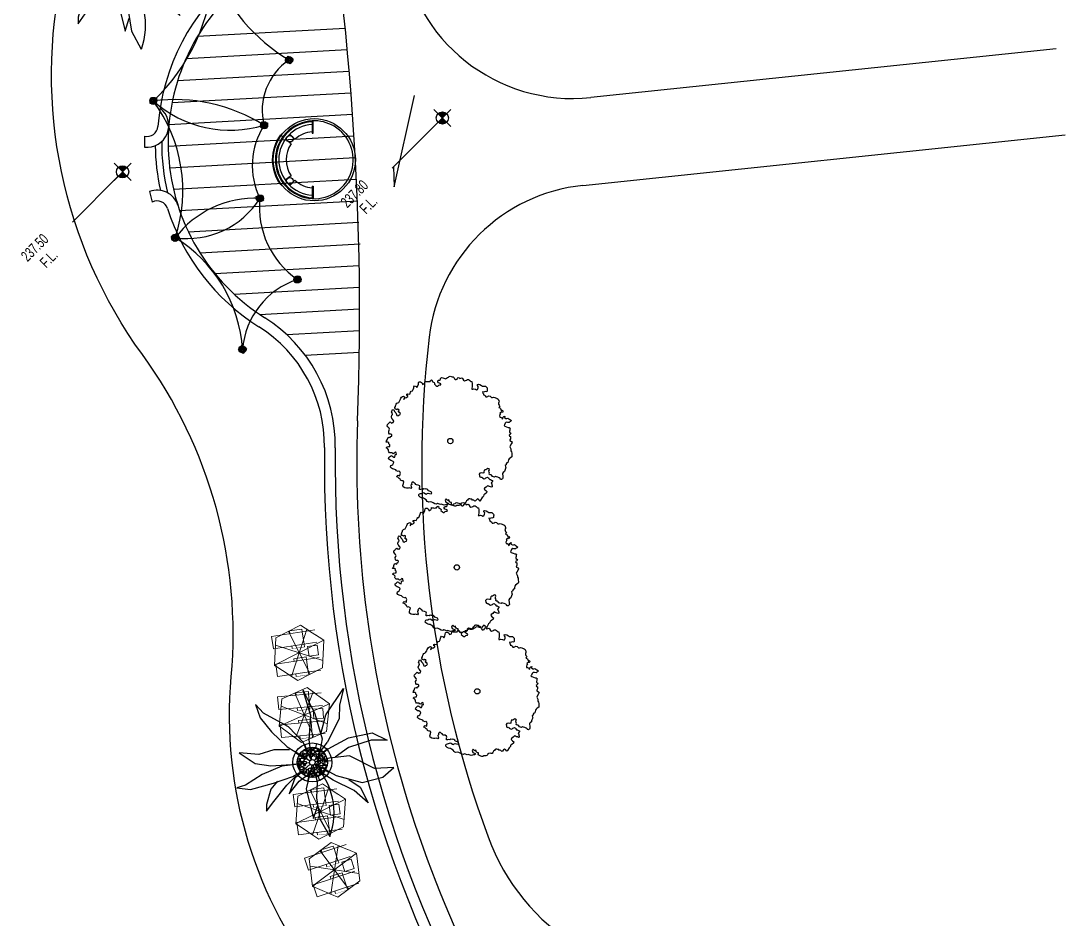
# Model space of a CAD drawing. Extents: x 309418 to 1212698, y 3438380 to 6877191.
# Drawn here: x 606576.76 to 606625.04, y 3438857.35 to 3438898.88 of the extents above; entities that cross this region are included whole.
import ezdxf
from ezdxf.enums import TextEntityAlignment as Align

# ---------------------------------------------------------------- set-up
doc = ezdxf.new("R2010")
doc.units = 0
doc.header["$MEASUREMENT"] = 0
doc.set_wipeout_variables(frame=1)
for name, color, linetype in [('AR-arch.restaurant', 10, 'Continuous'), ('DRAFT LINES', 32, 'Continuous'), ('DRAFT-LINES', 10, 'Continuous'), ('LA-FURN-TENTS', 40, 'Continuous'), ('LA-GNRL-NOTES-Text-03', 240, 'Continuous'), ('LA-HARD-PAVE-HATCH-MARBLE-TYPE (PV - MT-BG-01-AN - RA- ∅ - 01)', 227, 'Continuous'), ('LA-HARD-PAVE-HATCH-WOOD-TYPE( PV - WO-DW-01-∅ - ∅-∅ - 04)', 17, 'Continuous'), ('LA-HARD-PAVE-LINE-01', 30, 'Continuous'), ('LA-PLNT-PALMS', 251, 'Continuous'), ('LA-PLNT-TREE-TRUNK', 52, 'Continuous'), ('LA-RC WALL', 5, 'Continuous'), ('LA-STAIRS', 10, 'Continuous'), ('ph2-hardscape-xref$0$L-tent-col', 40, 'Continuous'), ('ph2-hardscape-xref$0$l-tent-footing', 30, 'Continuous'), ('Tree-Delonix regia', 71, 'Continuous'), ('working', 7, 'Continuous')]:
    doc.layers.add(name, color=color, linetype=linetype)
doc.layers.add('HW-LA-SF-LOUNGE CHAIRS', color=215, linetype='Continuous', lineweight=0)
doc.layers.add('L-CON-SF-CABANA', color=215, linetype='Continuous', lineweight=0)
doc.layers.add('LA-GRAD-Spot Levels', color=7, linetype='Continuous', true_color=0xa50029)
doc.styles.add('TXT- (3)', font='gh-general font.shx', dxfattribs={"width": 0.7})

# ---------------------------------------------------------------- blocks, each defined once
blk = doc.blocks.new('Lounge 1')
at = {"lineweight": 13, "extrusion": (0, 0, -1)}
blk.add_line((0.411, 1.439), (0.411, 0.859), dxfattribs=at)
blk.add_wipeout([(0.29, 0.859), (0.29, 0), (-0.29, 0), (-0.29, 0.859), (-0.411, 0.859), (-0.411, 1.439), (-0.29, 1.439), (-0.29, 2.03), (0.29, 2.03), (0.29, 1.439), (0.411, 1.439), (0.411, 0.859)])
at = {"extrusion": (0, 0, -1)}
for p, q in [((-0.29, 2.03), (-0.29, 0)), ((0.29, 2.03), (0.29, 0)), ((0.29, 0), (-0.29, 0))]:
    blk.add_line(p, q, dxfattribs=at)
at = {"lineweight": 13, "extrusion": (0, 0, -1)}
for p, q in [((-0.29, 1.439), (-0.411, 1.439)), ((-0.411, 1.439), (-0.411, 0.859)), ((0.411, 1.439), (0.29, 1.439)), ((-0.29, 0.859), (-0.411, 0.859)), ((0.411, 0.859), (0.29, 0.859))]:
    blk.add_line(p, q, dxfattribs=at)
blk.add_lwpolyline([(0.29, 1.439), (-0.29, 1.439)])
blk = doc.blocks.new('umbrella')
blk.add_lwpolyline([(-0.328, 1.236), (-1.23, 0.331), (-0.897, -0.902), (0.338, -1.231), (1.239, -0.326), (0.907, 0.907)], close=True)
for points in [[(0.329, -1.229), (-0.331, 1.235)], [(1.074, 0.287), (-1.064, -0.282)]]:
    blk.add_lwpolyline(points)
at = {"layer": 'L-CON-SF-CABANA', "extrusion": (0, 0, -1)}
for p, q in [((0.575, 0.995), (-0.571, -0.989)), ((-0.987, 0.575), (0.996, -0.57))]:
    blk.add_line(p, q, dxfattribs=at)
blk = doc.blocks.new('LA-SIDE TABLE-0')
at = {"layer": 'HW-LA-SF-LOUNGE CHAIRS'}
blk.add_lwpolyline([(-0.161, 0.157), (0.161, -0.157), (-0.153, -0.479), (-0.475, -0.166)], close=True, dxfattribs=at)
blk = doc.blocks.new('*U481')
at = {"layer": 'HW-LA-SF-LOUNGE CHAIRS', "rotation": 181.4283820867626}
for p in [(-0.681, 1.139), (0.619, 1.171)]:
    blk.add_blockref('Lounge 1', p, dxfattribs=at)
at = {"rotation": 225.6386539259009}
blk.add_blockref('LA-SIDE TABLE-0', (0.02, -0.874), dxfattribs=at)
at = {"layer": 'HW-LA-SF-LOUNGE CHAIRS', "rotation": 184.9373753645818}
blk.add_blockref('umbrella', (-0.002, 0.006), dxfattribs=at)
blk = doc.blocks.new('*U482')
at = {"layer": 'HW-LA-SF-LOUNGE CHAIRS', "rotation": 178.1519391567248}
for p in [(-0.614, 1.176), (0.685, 1.134)]:
    blk.add_blockref('Lounge 1', p, dxfattribs=at)
at = {"rotation": 222.3622109958631}
blk.add_blockref('LA-SIDE TABLE-0', (-0.03, -0.874), dxfattribs=at)
at = {"layer": 'HW-LA-SF-LOUNGE CHAIRS', "rotation": 181.660932434544}
blk.add_blockref('umbrella', (-0.002, 0.006), dxfattribs=at)
blk = doc.blocks.new('*U483')
at = {"layer": 'HW-LA-SF-LOUNGE CHAIRS', "rotation": 180.4685630126772}
for p in [(-0.661, 1.15), (0.639, 1.161)]:
    blk.add_blockref('Lounge 1', p, dxfattribs=at)
at = {"rotation": 224.6788348518155}
blk.add_blockref('LA-SIDE TABLE-0', (0.005, -0.875), dxfattribs=at)
at = {"layer": 'HW-LA-SF-LOUNGE CHAIRS', "rotation": 183.9775562904964}
blk.add_blockref('umbrella', (-0.002, 0.006), dxfattribs=at)
blk = doc.blocks.new('*U484')
at = {"layer": 'HW-LA-SF-LOUNGE CHAIRS', "rotation": 191.0912688304331}
blk.add_blockref('Lounge 1', (-0.862, 1.008), dxfattribs=at)
blk.add_blockref('Lounge 1', (0.414, 1.259), dxfattribs=at)
at = {"rotation": 235.3015406695713}
blk.add_blockref('LA-SIDE TABLE-0', (0.166, -0.859), dxfattribs=at)
at = {"layer": 'HW-LA-SF-LOUNGE CHAIRS', "rotation": 194.6002621082522}
blk.add_blockref('umbrella', (-0.003, 0.006), dxfattribs=at)
blk = doc.blocks.new('GH-B-LA-PL-PALM')
for p, q in [((-1.517, 2.964), (-2.174, 3.082)), ((-2.174, 3.082), (-1.583, 2.408)), ((-0.725, 2.373), (-1.517, 2.964)), ((-2.808, 1.298), (-2.97, 2.047)), ((-2.97, 2.047), (-2.513, 1.474)), ((-1.583, 2.408), (-1.319, 1.141)), ((-0.226, 1.232), (-0.725, 2.373)), ((-2.513, 1.474), (-1.587, 0.875)), ((-1.933, 0.598), (-2.808, 1.298)), ((-1.319, 1.141), (-0.653, 0.504)), ((-0.022, 0.123), (-0.226, 1.232)), ((-0.955, 0.175), (-1.933, 0.598)), ((-1.587, 0.875), (-0.851, 0.675)), ((-0.653, 0.504), (-0.099, 0.076)), ((-0.955, 0.175), (-0.123, 0.023)), ((-0.585, -0.034), (-1.172, -0.045)), ((0.206, -1.184), (0.662, -1.757)), ((0.662, -1.757), (1.267, -2.163)), ((1.267, -2.163), (1.777, -2.915))]:
    blk.add_line(p, q)
for points in [[(-0.451, 1.808), (-0.499, 2.44), (-0.17, 3.188), (-0.209, 2.316), (0.031, 1.265), (0.106, 0.609)], [(0.075, 0.1), (0.543, 0.728), (1.155, 1.179), (1.809, 1.901), (2.162, 2.778)], [(0.112, 0.054), (1.131, 0.546), (1.977, 1.672), (1.392, 1.44)], [(-0.085, -0.091), (-0.721, -0.772), (-1.64, -1.411), (-2.332, -2.431), (-1.827, -1.319), (-1.132, -0.325), (-0.476, 0.023), (-0.125, 0.006)], [(0.484, -0.064), (1.072, -0.167), (1.803, 0.069), (1.06, 0.076), (0.462, 0.223)], [(-1.27, -0.522), (-2.104, -0.891), (-3.563, -1.025), (-2.852, -0.688), (-2.355, -0.309), (-1.172, -0.045)], [(-0.056, -0.112), (-0.459, -0.92), (-0.598, -1.887), (-0.356, -3.184), (-0.437, -3.729), (-0.092, -3.173), (0.082, -2.348), (0.165, -1.363), (0.015, -0.124)], [(0.089, -0.087), (1.018, -0.999), (1.885, -1.46), (2.766, -1.745), (3.106, -1.976), (2.762, -1.439), (1.868, -0.796), (1.076, -0.298), (0.553, -0.094), (0.123, -0.021)], [(1.682, -0.703), (2.163, -0.713), (2.841, -0.428), (3.079, -0.234), (2.524, -0.261), (1.55, -0.256), (0.968, -0.194)], [(1.777, -2.915), (1.7, -2.02), (1.329, -1.394), (0.682, -0.702)]]:
    blk.add_lwpolyline(points)
blk.add_arc((3.175, -0.24), 3.184, 108.5551, 173.4273)
at = {"layer": 'LA-PLNT-TREE-TRUNK'}
blk.add_circle((0, 0), 0.131, dxfattribs=at)
blk = doc.blocks.new('Delonix regia')
at = {"linetype": 'Continuous'}
blk.add_lwpolyline([(2.746, -0.535), (2.736, -0.575), (2.722, -0.616), (2.664, -0.605), (2.668, -0.648), (2.68, -0.697), (2.659, -0.734), (2.623, -0.79), (2.679, -0.804), (2.666, -0.866), (2.599, -0.87), (2.571, -0.833), (2.505, -0.801), (2.5, -0.85), (2.456, -0.861), (2.399, -0.882), (2.358, -0.933), (2.388, -0.966), (2.392, -1.03), (2.362, -1.086), (2.408, -1.09), (2.458, -1.056), (2.512, -1.06), (2.55, -1.08), (2.55, -1.08), (2.55, -1.08), (2.486, -1.111), (2.507, -1.185), (2.541, -1.221), (2.585, -1.246), (2.588, -1.292), (2.596, -1.351), (2.604, -1.444), (2.555, -1.441), (2.514, -1.423), (2.467, -1.426), (2.422, -1.361), (2.392, -1.317), (2.321, -1.31), (2.249, -1.337), (2.204, -1.346), (2.208, -1.393), (2.239, -1.477), (2.272, -1.547), (2.302, -1.59), (2.312, -1.635), (2.27, -1.65), (2.232, -1.678), (2.186, -1.702), (2.151, -1.736), (2.166, -1.812), (2.1, -1.837), (2.038, -1.819), (2.019, -1.86), (2.035, -1.902), (1.996, -1.944), (1.958, -1.972), (1.91, -1.99), (1.87, -2.012), (1.902, -2.096), (1.885, -2.143), (1.825, -2.166), (1.71, -2.188), (1.662, -2.206), (1.629, -2.3), (1.596, -2.34), (1.56, -2.374), (1.55, -2.419), (1.503, -2.477), (1.425, -2.561), (1.385, -2.583), (1.299, -2.574), (1.226, -2.56), (1.175, -2.572), (1.118, -2.601), (1.074, -2.631), (1.024, -2.608), (0.972, -2.614), (0.928, -2.644), (0.877, -2.635), (0.846, -2.681), (0.827, -2.722), (0.737, -2.756), (0.695, -2.772), (0.652, -2.802), (0.576, -2.782), (0.529, -2.786), (0.431, -2.891), (0.385, -2.949), (0.34, -2.959), (0.295, -2.948), (0.268, -2.911), (0.284, -2.864), (0.274, -2.819), (0.248, -2.747), (0.225, -2.687), (0.197, -2.649), (0.156, -2.631), (0.132, -2.585), (0.108, -2.539), (0.119, -2.494), (0.127, -2.443), (0.093, -2.407), (0.09, -2.361), (0.132, -2.345), (0.149, -2.298), (0.191, -2.248), (0.24, -2.23), (0.264, -2.186), (0.236, -2.128), (0.181, -2.128), (0.134, -2.112), (0.106, -2.074), (0.054, -2.08), (-0.004, -2.109), (-0.04, -2.142), (-0.077, -2.115), (-0.112, -2.06), (-0.176, -2.015), (-0.231, -2.015), (-0.275, -2.08), (-0.292, -2.127), (-0.282, -2.171), (-0.237, -2.202), (-0.255, -2.243), (-0.236, -2.332), (-0.193, -2.357), (-0.147, -2.367), (-0.102, -2.378), (-0.061, -2.397), (-0.058, -2.443), (-0.068, -2.488), (-0.076, -2.539), (-0.055, -2.579), (-0.043, -2.629), (-0.027, -2.672), (-0.063, -2.705), (-0.108, -2.695), (-0.158, -2.707), (-0.169, -2.752), (-0.196, -2.789), (-0.214, -2.83), (-0.25, -2.864), (-0.291, -2.845), (-0.295, -2.799), (-0.319, -2.753), (-0.334, -2.711), (-0.346, -2.661), (-0.393, -2.664), (-0.442, -2.662), (-0.532, -2.641), (-0.58, -2.659), (-0.585, -2.756), (-0.574, -2.821), (-0.63, -2.855), (-0.732, -2.839), (-0.793, -2.82), (-0.837, -2.85), (-0.881, -2.86), (-0.929, -2.844), (-1.068, -2.875), (-1.12, -2.881), (-1.124, -2.834), (-1.099, -2.791), (-1.122, -2.731), (-1.179, -2.725), (-1.272, -2.732), (-1.287, -2.69), (-1.279, -2.639), (-1.313, -2.603), (-1.31, -2.555), (-1.344, -2.519), (-1.36, -2.477), (-1.382, -2.437), (-1.427, -2.427), (-1.471, -2.436), (-1.524, -2.422), (-1.601, -2.437), (-1.651, -2.449), (-1.691, -2.416), (-1.695, -2.369), (-1.764, -2.326), (-1.764, -2.326), (-1.808, -2.312), (-1.842, -2.34), (-1.892, -2.329), (-1.931, -2.305), (-1.966, -2.273), (-1.994, -2.238), (-2.044, -2.226), (-2.072, -2.191), (-2.089, -2.145), (-2.112, -2.085), (-2.136, -2.019), (-2.092, -1.995), (-2.057, -1.967), (-2.079, -1.929), (-2.092, -1.874), (-2.071, -1.828), (-2.048, -1.789), (-2.098, -1.777), (-2.108, -1.728), (-2.099, -1.672), (-2.182, -1.673), (-2.205, -1.712), (-2.226, -1.757), (-2.187, -1.864), (-2.201, -1.907), (-2.246, -1.886), (-2.281, -1.853), (-2.323, -1.824), (-2.373, -1.789), (-2.415, -1.699), (-2.436, -1.662), (-2.479, -1.647), (-2.511, -1.561), (-2.531, -1.508), (-2.588, -1.499), (-2.628, -1.431), (-2.645, -1.346), (-2.663, -1.277), (-2.68, -1.231), (-2.745, -1.179), (-2.773, -1.144), (-2.774, -1.1), (-2.759, -1.018), (-2.776, -0.934), (-2.777, -0.889), (-2.808, -0.847), (-2.828, -0.794), (-2.852, -0.728), (-2.861, -0.685), (-2.849, -0.636), (-2.807, -0.605), (-2.765, -0.597), (-2.724, -0.627), (-2.685, -0.65), (-2.639, -0.671), (-2.594, -0.692), (-2.585, -0.734), (-2.567, -0.803), (-2.559, -0.845), (-2.512, -0.85), (-2.466, -0.871), (-2.441, -0.937), (-2.397, -0.996), (-2.354, -0.988), (-2.336, -0.936), (-2.366, -0.856), (-2.385, -0.803), (-2.371, -0.76), (-2.375, -0.709), (-2.399, -0.665), (-2.434, -0.632), (-2.465, -0.591), (-2.51, -0.57), (-2.537, -0.519), (-2.582, -0.498), (-2.611, -0.464), (-2.558, -0.421), (-2.507, -0.395), (-2.484, -0.356), (-2.507, -0.274), (-2.545, -0.212), (-2.573, -0.178), (-2.539, -0.149), (-2.556, -0.103), (-2.551, -0.056), (-2.552, -0.011), (-2.602, 0.001), (-2.656, 0.003), (-2.686, -0.038), (-2.733, -0.033), (-2.767, -0.083), (-2.788, -0.129), (-2.846, -0.136), (-2.889, -0.061), (-2.924, -0.028), (-2.98, 0.019), (-3.016, 0.096), (-3.039, 0.178), (-2.996, 0.225), (-2.908, 0.273), (-2.844, 0.304), (-2.832, 0.354), (-2.864, 0.418), (-2.903, 0.441), (-2.888, 0.484), (-2.865, 0.523), (-2.882, 0.569), (-2.882, 0.569), (-2.865, 0.616), (-2.877, 0.66), (-2.893, 0.702), (-2.854, 0.725), (-2.806, 0.726), (-2.782, 0.674), (-2.761, 0.629), (-2.698, 0.683), (-2.656, 0.699), (-2.634, 0.755), (-2.635, 0.807), (-2.674, 0.827), (-2.698, 0.905), (-2.69, 0.952), (-2.699, 1.001), (-2.729, 1.046), (-2.749, 1.1), (-2.765, 1.155), (-2.755, 1.22), (-2.691, 1.261), (-2.651, 1.246), (-2.601, 1.229), (-2.537, 1.244), (-2.493, 1.265), (-2.484, 1.312), (-2.502, 1.384), (-2.523, 1.428), (-2.54, 1.474), (-2.536, 1.545), (-2.484, 1.582), (-2.441, 1.572), (-2.396, 1.567), (-2.35, 1.571), (-2.336, 1.524), (-2.327, 1.475), (-2.313, 1.428), (-2.294, 1.387), (-2.215, 1.434), (-2.172, 1.459), (-2.143, 1.404), (-2.084, 1.479), (-2.097, 1.526), (-2.188, 1.536), (-2.232, 1.55), (-2.218, 1.616), (-2.27, 1.662), (-2.295, 1.705), (-2.297, 1.757), (-2.277, 1.799), (-2.236, 1.827), (-2.222, 1.907), (-2.236, 1.98), (-2.17, 1.978), (-2.117, 1.929), (-2.079, 1.899), (-2.018, 1.944), (-2.022, 2.003), (-1.982, 2.035), (-1.991, 2.084), (-2.011, 2.125), (-2.041, 2.157), (-1.986, 2.174), (-1.937, 2.183), (-1.898, 2.206), (-1.829, 2.232), (-1.785, 2.209), (-1.78, 2.159), (-1.701, 2.171), (-1.661, 2.155), (-1.614, 2.182), (-1.613, 2.225), (-1.642, 2.258), (-1.642, 2.258), (-1.667, 2.295), (-1.655, 2.339), (-1.596, 2.406), (-1.544, 2.42), (-1.5, 2.436), (-1.475, 2.491), (-1.461, 2.575), (-1.451, 2.624), (-1.402, 2.659), (-1.358, 2.647), (-1.315, 2.652), (-1.269, 2.652), (-1.222, 2.647), (-1.217, 2.604), (-1.229, 2.56), (-1.182, 2.555), (-1.157, 2.519), (-1.077, 2.56), (-1.077, 2.605), (-1.067, 2.654), (-1.067, 2.699), (-1.019, 2.768), (-0.941, 2.803), (-0.896, 2.803), (-0.863, 2.866), (-0.848, 2.917), (-0.779, 2.943), (-0.727, 2.956), (-0.709, 2.906), (-0.746, 2.825), (-0.741, 2.781), (-0.746, 2.734), (-0.777, 2.666), (-0.801, 2.623), (-0.774, 2.566), (-0.729, 2.566), (-0.689, 2.535), (-0.624, 2.559), (-0.609, 2.61), (-0.639, 2.644), (-0.606, 2.691), (-0.559, 2.702), (-0.529, 2.742), (-0.552, 2.79), (-0.606, 2.798), (-0.613, 2.846), (-0.642, 2.88), (-0.589, 2.934), (-0.538, 2.948), (-0.47, 2.979), (-0.434, 3.003), (-0.379, 3.007), (-0.338, 2.988), (-0.297, 2.97), (-0.202, 2.988), (-0.133, 3.014), (-0.083, 3.032), (-0.03, 3.041), (0.02, 3.014), (0.061, 2.996), (0.072, 2.949), (0.007, 2.913), (-0.043, 2.895), (0.009, 2.892), (0.054, 2.908), (0.075, 2.866), (0.141, 2.856), (0.19, 2.846), (0.224, 2.876), (0.194, 2.91), (0.237, 2.948), (0.281, 2.92), (0.326, 2.846), (0.425, 2.883), (0.475, 2.885), (0.52, 2.856), (0.596, 2.879), (0.664, 2.91), (0.711, 2.933), (0.76, 2.94), (0.792, 2.867), (0.777, 2.817), (0.865, 2.838), (0.943, 2.873), (0.999, 2.905), (1.042, 2.91), (1.084, 2.858), (1.101, 2.813), (1.084, 2.767), (1.062, 2.72), (1.108, 2.703), (1.151, 2.679), (1.209, 2.706), (1.251, 2.728), (1.268, 2.683), (1.303, 2.651), (1.327, 2.615), (1.327, 2.615), (1.357, 2.583), (1.398, 2.554), (1.447, 2.564), (1.496, 2.553), (1.491, 2.506), (1.456, 2.478), (1.491, 2.385), (1.477, 2.342), (1.433, 2.318), (1.443, 2.232), (1.44, 2.178), (1.475, 2.146), (1.538, 2.139), (1.583, 2.118), (1.611, 2.084), (1.655, 2.107), (1.637, 2.176), (1.617, 2.229), (1.629, 2.278), (1.661, 2.313), (1.704, 2.299), (1.738, 2.267), (1.788, 2.255), (1.823, 2.283), (1.883, 2.283), (1.923, 2.237), (1.957, 2.145), (1.981, 2.101), (2.028, 2.096), (2.078, 2.084), (2.119, 2.055), (2.163, 2.056), (2.206, 2.042), (2.226, 1.989), (2.246, 1.936), (2.274, 1.902), (2.278, 1.85), (2.257, 1.805), (2.252, 1.758), (2.287, 1.726), (2.325, 1.703), (2.372, 1.72), (2.416, 1.721), (2.434, 1.675), (2.419, 1.632), (2.471, 1.614), (2.506, 1.582), (2.508, 1.537), (2.479, 1.451), (2.497, 1.405), (2.538, 1.375), (2.583, 1.355), (2.626, 1.341), (2.67, 1.304), (2.683, 1.249), (2.671, 1.199), (2.673, 1.155), (2.701, 1.12), (2.643, 1.053), (2.544, 0.956), (2.469, 0.913), (2.435, 0.885), (2.476, 0.855), (2.517, 0.826), (2.548, 0.762), (2.566, 0.716), (2.604, 0.692), (2.684, 0.722), (2.732, 0.755), (2.734, 0.809), (2.766, 0.843), (2.812, 0.823), (2.843, 0.759), (2.866, 0.677), (2.861, 0.63), (2.942, 0.555), (2.97, 0.52), (2.958, 0.41), (2.935, 0.372), (2.891, 0.348), (2.859, 0.313), (2.812, 0.296), (2.786, 0.346), (2.745, 0.376), (2.7, 0.397), (2.676, 0.441), (2.651, 0.386), (2.637, 0.343), (2.602, 0.315), (2.626, 0.271), (2.63, 0.22), (2.612, 0.168), (2.646, 0.136), (2.689, 0.122), (2.739, 0.11), (2.77, 0.047), (2.771, 0.002), (2.766, -0.045), (2.803, -0.084), (2.849, -0.105), (2.869, -0.157), (2.913, -0.276), (2.93, -0.323), (2.9, -0.364), (2.886, -0.407), (2.845, -0.437), (2.799, -0.455), (2.766, -0.489)], close=True, dxfattribs=at)
blk.add_circle((0, 0), 0.122, dxfattribs=at)
blk = doc.blocks.new('*U27')
for points in [[(0, -0.00113, -0.414214), (-0.00113, 0), (0, 0)], [(0, 0.00113, -0.414214), (0.00113, 0), (0, 0)]]:
    blk.add_hatch(color=256).paths.add_polyline_path(points)
for p, q in [((0, 0.00225), (0, -0.00225)), ((-0.01314, 0), (-0.00113, 0)), ((-0.00225, 0), (0.00225, 0))]:
    blk.add_line(p, q)
blk.add_circle((0, 0), 0.00113)
at = {"layer": 'LA-GNRL-NOTES-Text-03', "style": 'TXT- (3)', "width": 0.7}
blk.add_attdef('LEVEL', text='', height=0.002, dxfattribs=at).set_placement((-0.00713, -0.00038), align=Align.BOTTOM_CENTER)
blk.add_attdef('TYPE', text='', height=0.002, dxfattribs=at).set_placement((-0.00713, -0.00042), align=Align.TOP_CENTER)
blk = doc.blocks.new('efr')
at = {"layer": 'ph2-hardscape-xref$0$L-tent-col'}
blk.add_circle((0, 0), 0.25, dxfattribs=at)
blk.add_circle((0, 0), 0.25, dxfattribs=at)
at = {"layer": 'ph2-hardscape-xref$0$l-tent-footing', "ltscale": 0.5}
for p, q in [((-0.128, 0.072), (-0.101, 0.078)), ((-0.112, 0.061), (-0.117, 0.089)), ((0.068, 0.112), (0.095, 0.117)), ((0.084, 0.101), (0.079, 0.128)), ((-0.089, -0.124), (-0.061, -0.118)), ((-0.072, -0.135), (-0.078, -0.107)), ((0.107, -0.084), (0.135, -0.079)), ((0.124, -0.095), (0.118, -0.068)), ((0.124, -0.095), (0.118, -0.068))]:
    blk.add_line(p, q, dxfattribs=at)
at = {"layer": 'ph2-hardscape-xref$0$l-tent-footing'}
for points in [[(-0.236, 0.157), (0.157, 0.236), (0.236, -0.157), (-0.157, -0.236)], [(-0.236, 0.157), (0.157, 0.236), (0.236, -0.157), (-0.157, -0.236)], [(-0.2, 0.133), (0.133, 0.2), (0.2, -0.133), (-0.133, -0.2)], [(-0.2, 0.133), (0.133, 0.2), (0.2, -0.133), (-0.133, -0.2)]]:
    blk.add_lwpolyline(points, close=True, dxfattribs=at)
at = {"layer": 'ph2-hardscape-xref$0$l-tent-footing', "ltscale": 0.5}
blk.add_lwpolyline([(-0.177, 0.117), (0.117, 0.177), (0.177, -0.117), (-0.117, -0.177)], close=True, dxfattribs=at)
blk.add_lwpolyline([(-0.177, 0.117), (0.117, 0.177), (0.177, -0.117), (-0.117, -0.177)], close=True, dxfattribs=at)
at = {"layer": 'ph2-hardscape-xref$0$l-tent-footing', "ltscale": 0.01}
for points in [[(-0.105, 0.077), (-0.109, 0.083), (-0.116, 0.084), (-0.122, 0.08), (-0.124, 0.073), (-0.12, 0.067), (-0.113, 0.066), (-0.107, 0.07)], [(0.091, 0.116), (0.087, 0.122), (0.08, 0.124), (0.074, 0.12), (0.072, 0.113), (0.076, 0.107), (0.083, 0.105), (0.089, 0.109)], [(-0.066, -0.119), (-0.07, -0.113), (-0.077, -0.112), (-0.083, -0.116), (-0.084, -0.123), (-0.08, -0.129), (-0.073, -0.13), (-0.067, -0.126)], [(0.13, -0.08), (0.126, -0.074), (0.119, -0.072), (0.113, -0.076), (0.112, -0.083), (0.116, -0.089), (0.123, -0.091), (0.129, -0.087)]]:
    blk.add_lwpolyline(points, close=True, dxfattribs=at)
at = {"layer": 'ph2-hardscape-xref$0$l-tent-footing', "ltscale": 0.5}
for points in [[(-0.01, 0.074), (-0.022, 0.133), (-0.032, 0.131), (-0.02, 0.072)], [(0.072, 0.02), (0.131, 0.032), (0.133, 0.022), (0.074, 0.01)], [(-0.072, -0.02), (-0.131, -0.032), (-0.133, -0.022), (-0.074, -0.01)], [(0.01, -0.074), (0.022, -0.133), (0.032, -0.131), (0.02, -0.072)]]:
    blk.add_lwpolyline(points, dxfattribs=at)
at = {"layer": 'ph2-hardscape-xref$0$l-tent-footing', "ltscale": 0.01}
for centre in [(-0.115, 0.075), (0.082, 0.114), (-0.075, -0.121), (0.121, -0.082), (0.121, -0.082), (0.121, -0.082)]:
    blk.add_circle(centre, 0.0114, dxfattribs=at)
at = {"layer": 'ph2-hardscape-xref$0$l-tent-footing', "ltscale": 0.5}
for radius in [0.075, 0.069]:
    blk.add_circle((0, 0), radius, dxfattribs=at)
blk = doc.blocks.new('Tent 09')
at = {"layer": 'LA-FURN-TENTS'}
for centre, radius, start, end in [((-2.907, 9.663, 0), 3.729, 301.6601, 8.6276), ((7.012, 12.115), 6.513, 196.8962, 251.984), ((-2.397, 2.717, 0), 4.04, 7.4448, 68.998), ((0.746, 7.814), 4.654, 280.6828, 336.0054), ((5.388, 1.943, 0), 3.997, 95.611, 161.0598), ((11.934, 5.318), 6.962, 175.0324, 229.834), ((-1.041, 1.053), 3.436, 340.5542, 39.552), ((4.901, -4.741), 5.378, 61.7911, 120.1583), ((-0.275, -1.389, 0), 2.794, 317.0296, 27.6899), ((4.697, 7.276), 7.779, 251.2713, 290.6737), ((14.864, -4.879, 0), 8.88, 146.6862, 190.7234), ((-0.684, -11.172), 8.252, 34.2225, 72.7049)]:
    blk.add_arc(centre, radius, start, end, dxfattribs=at)
for p, xscale, yscale, zscale, rotation in [((0.78, 10.222), 0.6603635932554756, 0.6603635932554756, 0.6603635932554756, 237.7051888997541), ((-0.949, 6.488), 0.660363593255476, 0.660363593255476, 0.660363593255476, 284.1173910869064), ((4.998, 5.921), 0.6603635932554757, 0.6603635932554757, 0.6603635932554757, 207.2189348971816), ((1.608, 3.241, 0), 0.6603635932554762, 0.6603635932554762, 0.6603635932554762, 199.5117212853375), ((2.199, -0.091, 0), 0.6603635932554758, 0.6603635932554758, 0.6603635932554758, 263.550466838905), ((7.443, -0.002, 0), 0.6603635932554756, 0.6603635932554756, 0.6603635932554756, 87.33226381098946), ((1.769, -3.294, 0), 0.6603635932554761, 0.6603635932554761, 0.6603635932554761, 59.57887302886088), ((6.139, -6.531, 0), 0.6603635932554759, 0.6603635932554759, 0.6603635932554759, 218.5795682395299)]:
    blk.add_blockref('efr', p, dxfattribs=dict(at, xscale=xscale, yscale=yscale, zscale=zscale, rotation=rotation))
blk = doc.blocks.new('GH-B-LA-HD-FURN-Tree-Pit-140-C2')
blk.add_wipeout([(-0.285, 0.639), (-0.331, 0.617), (-0.371, 0.593), (-0.464, 0.524), (-0.509, 0.48), (-0.547, 0.437), (-0.566, 0.411), (-0.593, 0.373), (-0.614, 0.337), (-0.643, 0.276), (-0.665, 0.22), (-0.683, 0.154), (-0.692, 0.107), (-0.698, 0.047), (-0.7, 0.008), (-0.7, -0.016), (-0.696, -0.075), (-0.684, -0.149), (-0.657, -0.241), (-0.632, -0.301), (-0.605, -0.352), (-0.578, -0.395), (-0.516, -0.473), (-0.43, -0.552), (-0.377, -0.59), (-0.308, -0.629), (-0.192, -0.673), (-0.137, -0.686), (-0.026, -0.7), (0.028, -0.699), (0.16, -0.681), (0.232, -0.66), (0.287, -0.638), (0.411, -0.567), (0.473, -0.516), (0.517, -0.472), (0.565, -0.413), (0.608, -0.346), (0.66, -0.234), (0.679, -0.17), (0.695, -0.08), (0.699, 0.027), (0.674, 0.189), (0.649, 0.262), (0.618, 0.329), (0.576, 0.398), (0.529, 0.458), (0.47, 0.518), (0.414, 0.565), (0.336, 0.614), (0.277, 0.643), (0.234, 0.66), (0.176, 0.677), (0.135, 0.687), (0.1, 0.693), (0.045, 0.699), (0.004, 0.7), (-0.03, 0.699), (-0.071, 0.696), (-0.096, 0.693), (-0.124, 0.689), (-0.195, 0.672)])
at = {"linetype": 'Continuous', "ltscale": 7}
blk.add_circle((0, 0), 0.7, dxfattribs=at)
for centre, radius in [((0, 0), 0.7), ((-0.345, 0.538, 0), 0.0489), ((-0.203, 0.436, 0), 0.0864), ((-0.239, 0.566, 0), 0.0312), ((-0.106, 0.624, 0), 0.0312), ((-0.067, 0.526, 0), 0.0489), ((0.025, 0.561, 0), 0.0312), ((0.091, 0.494, 0), 0.0489), ((0.226, 0.418, 0), 0.0751), ((0.247, 0.56, 0), 0.0312), ((0.328, 0.519, 0), 0.0489), ((-0.592, 0.009, 0), 0.0312), ((-0.526, 0.216, 0), 0.0751), ((-0.542, 0.345, 0), 0.0312), ((-0.482, 0.387, 0), 0.0312), ((-0.442, 0.118, 0), 0.0312), ((-0.432, -0.011, 0), 0.0312), ((-0.385, 0.277, 0), 0.0744), ((-0.38, 0.429, 0), 0.0489), ((-0.319, 0.363, 0), 0.0312), ((-0.319, 0.189, 0), 0.0312), ((-0.223, 0.255, 0), 0.0751), ((-0.046, 0.394, 0), 0.0751), ((0.075, 0.397, 0), 0.0312), ((0.163, 0.33, 0), 0.0312), ((0.221, 0.245, 0), 0.0744), ((0.336, -0.05, 0), 0.0744), ((0.314, 0.186, 0), 0.0312), ((0.342, 0.102, 0), 0.0489), ((0.39, 0.277, 0), 0.0744), ((0.396, 0.429, 0), 0.0489), ((0.498, 0.095, 0), 0.0751), ((0.498, -0.073, 0), 0.0751), ((0.48, 0.346, 0), 0.0312), ((0.553, 0.255, 0), 0.0751), ((0.602, 0.143, 0), 0.0312), ((-0.664, -0.034, 0), 0.0312), ((-0.602, -0.135, 0), 0.0744), ((-0.523, -0.055, 0), 0.0312), ((-0.508, -0.414, 0), 0.0312), ((-0.505, -0.182, 0), 0.0312), ((-0.43, -0.174, 0), 0.0312), ((-0.406, -0.372, 0), 0.0489), ((-0.386, -0.273, 0), 0.0489), ((-0.327, -0.118, 0), 0.0744), ((-0.345, -0.437, 0), 0.0312), ((-0.285, -0.24, 0), 0.0489), ((-0.249, -0.546, 0), 0.0751), ((-0.229, -0.365, 0), 0.0864), ((-0.214, -0.155, 0), 0.0312), ((-0.144, -0.505, 0), 0.0312), ((-0.11, -0.277, 0), 0.0489), ((0.028, -0.318, 0), 0.0489), ((0.011, -0.474, 0), 0.0312), ((0.049, -0.404, 0), 0.0312), ((0.112, -0.242, 0), 0.0489), ((0.195, -0.556, 0), 0.0744), ((0.2, -0.382, 0), 0.0751), ((0.184, -0.17, 0), 0.0312), ((0.211, -0.253, 0), 0.0489), ((0.255, -0.157, 0), 0.0312), ((0.274, -0.477, 0), 0.0312), ((0.346, -0.263, 0), 0.0489), ((0.37, -0.372, 0), 0.0489), ((0.384, -0.154, 0), 0.0312), ((0.454, -0.455, 0), 0.0312), ((0.456, -0.261, 0), 0.0312), ((0.521, -0.179, 0), 0.0312), ((-0.175, -0.631, 0), 0.0312), ((-0.086, -0.557, 0), 0.0489), ((0.043, -0.574, 0), 0.0751), ((0.01, -0.669, 0), 0.0312)]:
    blk.add_circle(centre, radius)
for centre, radius, start, end in [((-0.532, 0.493, 0), 0.0744, 249.8969, 24.4462), ((-0.141, 0.712, 0), 0.0489, 225.1336, 337.319), ((0.053, 0.676, 0), 0.0744, 161.2962, 9.7321), ((0.228, 0.639, 0), 0.0312, 117.3619, 23.3792), ((0.491, 0.534, 0), 0.0312, 191.312, 263.5273), ((0.572, 0.436, 0), 0.0864, 143.8673, 290.7577), ((-0.738, 0.073, 0), 0.0751, 300.57, 48.1319), ((-0.667, 0.152, 0), 0.0312, 228.2509, 106.0031), ((-0.703, 0.259, 0), 0.0489, 338.9516, 340.5973), ((-0.617, 0.292, 0), 0.0312, 212.387, 96.9329), ((0.676, 0.067, 0), 0.0751, 82.3722, 288.9673), ((-0.683, -0.259, 0), 0.0489, 330.5544, 70.9052), ((-0.558, -0.308, 0), 0.0744, 243.0468, 174.7374), ((-0.568, -0.456, 0), 0.0312, 13.6332, 63.9215), ((-0.411, -0.524, 0), 0.0744, 297.5976, 166.1329), ((0.364, -0.524, 0), 0.0744, 340.2974, 269.335), ((0.527, -0.546, 0), 0.0751, 97.2335, 170.6742), ((0.547, -0.365, 0), 0.0864, 29.6959, 262.8687), ((0.661, -0.083, 0), 0.0489, 40.7628, 304.861), ((0.672, -0.262, 0), 0.0489, 95.6985, 221.7485), ((0.664, -0.168, 0), 0.0312, 47.4763, 284.0739), ((0.73, -0.03, 0), 0.0312, 164.2255, 190.993), ((-0.345, -0.612, 0), 0.0312, 335.7961, 145.3358), ((-0.126, -0.734, 0), 0.0751, 29.1719, 131.3472), ((0.145, -0.71, 0), 0.0751, 33.568, 169.5874)]:
    blk.add_arc(centre, radius, start, end)
blk = doc.blocks.new('P200')
blk.add_lwpolyline([(0, -0.1), (0, 0.1)])
blk = doc.blocks.new('COARSE GRAVEL')
blk.add_wipeout([(0.677, 0.593), (0.693, 0.574), (0.693, 0.574), (0.73, 0.527), (0.758, 0.485), (0.793, 0.425), (0.81, 0.393), (0.831, 0.346), (0.85, 0.297), (0.867, 0.242), (0.883, 0.174), (0.894, 0.105), (0.899, 0.041), (0.9, -0.016), (0.898, -0.066), (0.892, -0.123), (0.88, -0.186), (0.867, -0.24), (0.848, -0.301), (0.82, -0.372), (0.79, -0.431), (0.757, -0.487), (0.72, -0.54), (0.681, -0.589), (0.641, -0.632), (0.605, -0.666), (0.579, -0.689), (0.53, -0.728), (0.477, -0.763), (0.444, -0.783), (0.404, -0.804), (0.374, -0.819), (0.305, -0.847), (0.25, -0.865), (0.153, -0.887), (0.088, -0.896), (0.02, -0.9), (-0.062, -0.898), (-0.179, -0.882), (-0.241, -0.867), (-0.295, -0.85), (-0.358, -0.826), (-0.43, -0.791), (-0.464, -0.771), (-0.526, -0.731), (-0.571, -0.696), (-0.616, -0.656), (-0.68, -0.59), (-0.714, -0.548), (-0.748, -0.5), (-0.791, -0.43), (-0.832, -0.343), (-0.866, -0.245), (-0.889, -0.14), (-0.899, -0.041), (-0.897, 0.077), (-0.881, 0.186), (-0.856, 0.277), (-0.839, 0.326), (-0.811, 0.39), (-0.778, 0.452), (-0.742, 0.509), (-0.702, 0.563), (-0.651, 0.621), (-0.592, 0.678), (-0.491, 0.754), (-0.4, 0.806), (-0.329, 0.838), (-0.192, 0.879), (-0.105, 0.894), (0.013, 0.9), (0.085, 0.896), (0.203, 0.877), (0.251, 0.864), (0.353, 0.828), (0.407, 0.803), (0.424, 0.794), (0.47, 0.768), (0.49, 0.755), (0.524, 0.732), (0.558, 0.706), (0.616, 0.656), (0.651, 0.622)])
at = {"rotation": 45.00000000604048}
blk.add_blockref('GH-B-LA-HD-FURN-Tree-Pit-140-C2', (0, 0), dxfattribs=at)
at = {"layer": 'LA-HARD-PAVE-HATCH-WOOD-TYPE( PV - WO-DW-01-∅ - ∅-∅ - 04)'}
blk.add_circle((0, 0), 0.9, dxfattribs=at)
at = {"layer": 'LA-HARD-PAVE-LINE-01'}
blk.add_circle((0, 0), 0.7, dxfattribs=at)
at = {"layer": 'LA-HARD-PAVE-HATCH-WOOD-TYPE( PV - WO-DW-01-∅ - ∅-∅ - 04)'}
for p, rotation in [((-0.641, 0.479), 233.239448750675), ((-0.24, 0.763), 197.4295865630063), ((0.252, 0.759), 161.6197243753375), ((0.649, 0.468), 125.8098621876688), ((-0.8, 0.013), 269.0493109383438), ((-0.656, -0.457), 304.8591731260126), ((0.633, -0.489), 52.28875968901892), ((0.8, -0.027), 88.09862187668766), ((-0.265, -0.755), 340.6690353136814), ((0.227, -0.767), 16.47889750135008)]:
    blk.add_blockref('P200', p, dxfattribs=dict(at, rotation=rotation))
blk = doc.blocks.new('AR-A$C614D12AD')
at = {"layer": 'AR-arch.restaurant'}
for p, q in [((-12.28, -0.5), (-17.99, -0.5)), ((-17.97, -0.98), (-12.28, -0.98)), ((-12.28, -0.98), (-12.28, -0.5)), ((12.28, -0.5), (17.99, -0.5)), ((12.28, -0.98), (17.97, -0.98)), ((-11.48, -15.64), (-10.65, -14.51)), ((11.48, -15.64), (10.65, -14.51))]:
    blk.add_line(p, q, dxfattribs=at)
for points in [[(12.28, -0.98), (12.28, -0.5)], [(-9.45, -8.92), (-11.84, -11.36)], [(9.45, -8.92), (11.84, -11.36)], [(-7.4, -10.69), (-9.45, -13.42)], [(7.4, -10.69), (9.45, -13.42)]]:
    blk.add_lwpolyline(points, dxfattribs=at)
for centre, radius in [((0, 0), 19), ((-9.71, -11.3), 1.5), ((9.71, -11.31), 1.5)]:
    blk.add_circle(centre, radius, dxfattribs=at)
for radius, start, end in [(18, 356.8783, 149.4102), (18, 149.4102, 183.1217), (18, 183.1217, 356.8783), (17.6, 183.1927, 356.8073), (16.4, 183.4266, 356.5734), (13, 184.3243, 223.3558), (13, 316.6442, 355.6757), (13, 235.3087, 304.6913), (19.4, 233.7088, 306.2912)]:
    blk.add_arc((0, 0), radius, start, end, dxfattribs=at)

msp = doc.modelspace()

# ---------------------------------------------------------------- linework, layer by layer
at = {"layer": 'DRAFT LINES'}
for p, q in [((606624.62629, 3438897.58057), (606603.11401, 3438895.33185)), ((606602.74649, 3438891.27164), (606625.04215, 3438893.60224))]:
    msp.add_line(p, q, dxfattribs=at)
for centre, radius, start, end in [((606460.62811, 3438885.30978), 131.79054, 357.8562469, 11.0088257), ((606602.28229, 3438903.2885), 8, 187.233294, 275.967558), ((606603.57821, 3438883.31499), 8, 95.967558, 173.276008), ((606645.28933, 3438878.39735), 50, 173.276008, 200.184834), ((606645.28933, 3438878.39735), 53, 177.856247, 216.492476), ((606607.74595, 3438864.59536), 10, 200.184834, 275.967558)]:
    msp.add_arc(centre, radius, start, end, dxfattribs=at)
at = {"layer": 'DRAFT-LINES'}
for points in [[(606584.92841, 3438898.16876), (606591.75241, 3438898.54481)], [(606584.39227, 3438897.1377), (606591.84914, 3438897.54862)], [(606584.00545, 3438896.11486), (606591.93828, 3438896.55202)], [(606583.74655, 3438895.09908), (606592.01983, 3438895.555)], [(606583.60282, 3438894.08964), (606592.10895, 3438894.55839)], [(606583.56706, 3438893.08615), (606592.16397, 3438893.55991)], [(606583.63618, 3438892.08844), (606592.219, 3438892.56142)], [(606583.81065, 3438891.09654), (606592.27402, 3438891.56294)], [(606584.0946, 3438890.11067), (606592.32905, 3438890.56445)], [(606584.49651, 3438889.1313), (606592.38407, 3438889.56597)], [(606585.03107, 3438888.15924), (606592.43909, 3438888.56748)], [(606585.72295, 3438887.19585), (606592.39938, 3438887.56377)], [(606586.6157, 3438886.24353), (606592.4127, 3438886.56299)], [(606587.79634, 3438885.30708), (606592.41842, 3438885.56179)], [(606589.04709, 3438884.37449), (606592.41653, 3438884.56017)], [(606589.90578, 3438883.42029), (606592.40702, 3438883.55813)]]:
    msp.add_lwpolyline(points, dxfattribs=at)
at = {"layer": 'LA-RC WALL'}
for centre, radius, start, end in [((606593.13286, 3438893.24762), 10.06716, 129.197014, 175.731705), ((606593.13286, 3438893.24762), 9.56716, 129.197014, 237.761017), ((606582.595, 3438894.0341), 1, 262.684611, 53.354741), ((606582.595, 3438894.0341), 0.5, 255.519864, 355.731705), ((606593.13286, 3438893.24762), 10.66716, 178.375716, 181.103206), ((606583.05995, 3438890.05365), 1, 17.593028, 110.640123), ((606593.13286, 3438893.24762), 10.66716, 192.221527, 194.949018), ((606583.05995, 3438890.05365), 0.5, 17.593028, 117.804869), ((606593.13286, 3438893.24762), 10.06716, 197.593028, 237.761017), ((606584.29507, 3438879.23461), 7, 359.21356, 57.761017), ((606584.29507, 3438879.23461), 6.5, 359.21356, 57.761017)]:
    msp.add_arc(centre, radius, start, end, dxfattribs=at)
at = {"layer": 'LA-STAIRS'}
for radius, start, end in [(9.86716, 179.739643, 193.58509), (10.16716, 180.799568, 192.525166)]:
    msp.add_arc((606593.13286, 3438893.24762), radius, start, end, dxfattribs=at)
at = {"layer": 'working'}
msp.add_lwpolyline([(606593.97929, 3438892.12364), (606594.01878, 3438891.20926), (606594.95706, 3438895.42856)], dxfattribs=at)

# ---------------------------------------------------------------- block references
at = {"layer": 'LA-GRAD-Spot Levels'}
ref = msp.add_blockref('*U27', (606596.24436, 3438894.38871), dxfattribs=dict(at, xscale=250.0000000000001, yscale=250.0000000000001, zscale=250.0000000000001, rotation=45))
ref.add_attrib('LEVEL', '237.80', dxfattribs={"layer": 'LA-GNRL-NOTES-Text-03', "height": 0.5, "rotation": 45, "style": 'TXT- (3)', "width": 0.7}).set_placement((606592.46062, 3438890.60497), align=Align.BOTTOM_CENTER)
ref.add_attrib('TYPE', 'F.L.', dxfattribs={"layer": 'LA-GNRL-NOTES-Text-03', "height": 0.5, "rotation": 45, "style": 'TXT- (3)', "width": 0.7}).set_placement((606592.6493, 3438890.55032), align=Align.TOP_CENTER)
ref = msp.add_blockref('*U27', (606581.45941, 3438891.89994), dxfattribs=dict(at, xscale=250.0000000000001, yscale=250.0000000000001, zscale=250.0000000000001, rotation=45))
ref.add_attrib('LEVEL', '237.50', dxfattribs={"layer": 'LA-GNRL-NOTES-Text-03', "height": 0.5, "rotation": 45, "style": 'TXT- (3)', "width": 0.7}).set_placement((606577.67567, 3438888.1162), align=Align.BOTTOM_CENTER)
ref.add_attrib('TYPE', 'F.L.', dxfattribs={"layer": 'LA-GNRL-NOTES-Text-03', "height": 0.5, "rotation": 45, "style": 'TXT- (3)', "width": 0.7}).set_placement((606577.86434, 3438888.06155), align=Align.TOP_CENTER)
at = {"layer": 'LA-PLNT-PALMS', "rotation": 231.1357011280185}
msp.add_blockref('GH-B-LA-PL-PALM', (606581.51856, 3438900.99807), dxfattribs=at)
at = {"layer": 'LA-RC WALL'}
for name, p, rotation in [('Tent 09', (606590.12044, 3438893.45651), 166.6545443817791), ('*U481', (606589.62732, 3438869.66597), 97.11939460951163)]:
    msp.add_blockref(name, p, dxfattribs=dict(at, rotation=rotation))
at = {"layer": 'LA-RC WALL', "xscale": 0.1, "yscale": 0.1, "zscale": 0.1, "rotation": 270}
msp.add_blockref('AR-A$C614D12AD', (606590.32227, 3438892.4569), dxfattribs=at)
at = {"layer": 'Tree-Delonix regia', "rotation": 47.46426310588033}
for p in [(606596.6143, 3438879.45161), (606596.91326, 3438873.60991), (606597.86101, 3438867.87817)]:
    msp.add_blockref('Delonix regia', p, dxfattribs=at)

# ---------------------------------------------------------------- next in the draw order: block references
at = {"layer": 'HW-LA-SF-LOUNGE CHAIRS', "rotation": 97.11939460951163}
for name, p in [('*U482', (606589.86368, 3438866.78988)), ('*U483', (606590.61928, 3438862.32941))]:
    msp.add_blockref(name, p, dxfattribs=at)

# ---------------------------------------------------------------- next in the draw order: block references
msp.add_blockref('*U484', (606591.26058, 3438859.63189), dxfattribs=at)

# ---------------------------------------------------------------- next in the draw order: linework, layer by layer
at = {"layer": 'LA-RC WALL'}
for radius, end in [(54.5, 210.545203), (54, 210.019547)]:
    msp.add_arc((606645.28933, 3438878.39735), radius, 179.21356, end, dxfattribs=at)

# ---------------------------------------------------------------- next in the draw order: block references
at = {"layer": 'LA-HARD-PAVE-HATCH-MARBLE-TYPE (PV - MT-BG-01-AN - RA- ∅ - 01)', "rotation": 6.135701135505339}
msp.add_blockref('COARSE GRAVEL', (606590.23169, 3438864.59248), dxfattribs=at)

# ---------------------------------------------------------------- next in the draw order: linework, layer by layer
at = {"layer": 'DRAFT LINES', "color": 4}
msp.add_lwpolyline([(606582.37225, 3438883.4517, -0.21521296), (606578.70233, 3438901.17614, 0.05351827), (606582.3563, 3438933.41591, 0.04897443), (606577.65623, 3438967.01145, 0.86272324), (606563.86321, 3438965.77029, 0.17849254), (606570.73766, 3438943.21835, -0.31181359), (606571.59975, 3438923.91313, 0.22638542), (606567.65881, 3438889.68346, -0.20103718), (606565.1197, 3438851.3538, 1.83302978), (606590.86378, 3438854.17188, -0.19508299), (606586.48305, 3438868.55396, 0.18139793)], format="xyb", close=True, dxfattribs=at)

# ---------------------------------------------------------------- next in the draw order: block references
at = {"layer": 'LA-RC WALL', "rotation": 231.1357011280185}
msp.add_blockref('GH-B-LA-PL-PALM', (606590.23169, 3438864.59248), dxfattribs=at)

doc.saveas('drawing.dxf')
